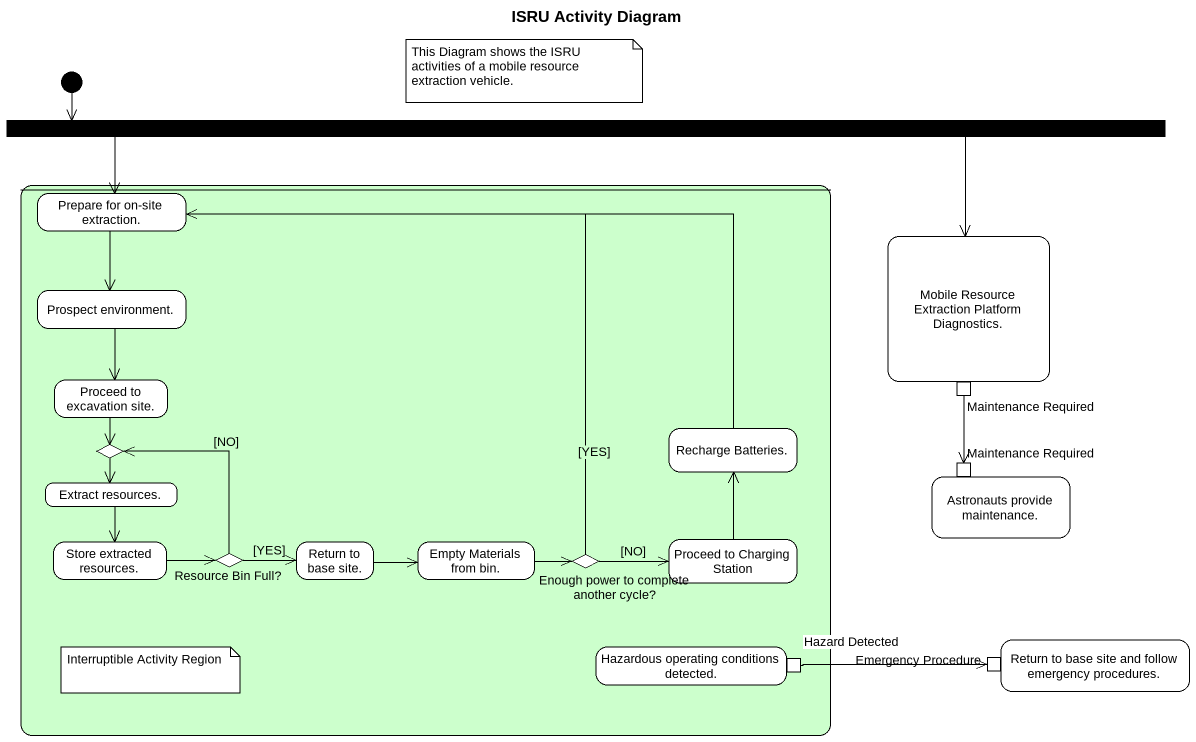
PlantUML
@startuml
title ISRU Activity Diagram
hide empty description
state fork1 <<fork>>
state " " as state1 #CCFFCC {
  state "Prepare for on-site extraction." as Prepare_for_on_site
  state "Prospect environment." as Prospect_environment
  state "Proceed to excavation site." as Proceed_to_excavation_site
  state "Recharge Batteries." as Recharge_Batteries
  state "Extract resources." as Extract_resources
  state choice1 <<choice>>
  state "Store extracted resources." as Store_extracted_resources
  state "Return to base site." as Return_to_base_site
  state "Empty Materials from bin." as Empty_Materials_from_bin
  state "Proceed to Charging Station" as Proceed_to_Charging_Station
  state "Resource Bin Full?" as Resource_Bin_Full <<choice>>
  state "Enough power to complete another cycle?" as Enough_power_to_complete <<choice>>
  state "Hazardous operating conditions detected." as Hazardous_operating {
    state "Hazard Detected" as Hazard_Detected <<outputPin>>
  }
}
state "Mobile Resource Extraction Platform Diagnostics." as Mobile_Resource_Extraction {
  state "Maintenance Required" as Maintenance_Required <<outputPin>>
}
state "Astronauts provide maintenance." as Astronauts_provide {
  state "Maintenance Required" as Maintenance_Required_2 <<inputPin>>
}
state "Return to base site and follow emergency procedures." as Return_to_base_site_and {
  state "Emergency Procedure" as Emergency_Procedure <<inputPin>>
}
[*] -right-> fork1
fork1 -left-> Prepare_for_on_site
fork1 -right-> Mobile_Resource_Extraction
Prepare_for_on_site --> Prospect_environment
Prospect_environment --> Proceed_to_excavation_site
Proceed_to_excavation_site --> choice1
Maintenance_Required --> Maintenance_Required_2
Recharge_Batteries -left-> Prepare_for_on_site
Extract_resources --> Store_extracted_resources
choice1 --> Extract_resources
Store_extracted_resources -right-> Resource_Bin_Full
Return_to_base_site -right-> Empty_Materials_from_bin
Empty_Materials_from_bin -right-> Enough_power_to_complete
Proceed_to_Charging_Station -up-> Recharge_Batteries
Resource_Bin_Full -up-> choice1 : [NO]
Resource_Bin_Full -right-> Return_to_base_site : [YES]
Enough_power_to_complete -up-> Prepare_for_on_site : [YES]
Enough_power_to_complete -right-> Proceed_to_Charging_Station : [NO]
Hazard_Detected -right-> Emergency_Procedure
note as N1
  This Diagram shows the ISRU activities of a mobile resource extraction vehicle.
end note
note as N2
  Interruptible Activity Region
end note
@enduml
